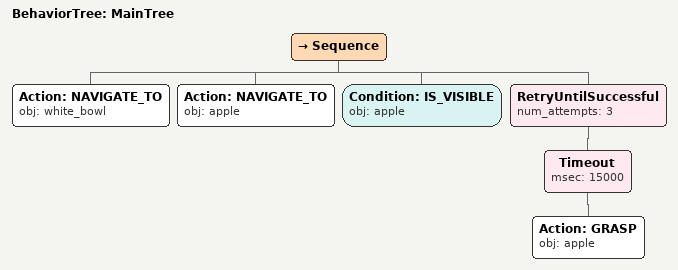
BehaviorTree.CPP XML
<root main_tree_to_execute="MainTree">
  <BehaviorTree ID="MainTree">
    <Sequence>
      <!-- Navigate to white_bowl -->
      <Action ID="NAVIGATE_TO" obj="white_bowl" />
      <!-- Navigate to apple -->
      <Action ID="NAVIGATE_TO" obj="apple" />
      <!-- Check apple is visible before GRASP -->
      <Condition ID="IS_VISIBLE" obj="apple" />
      <!-- Retry GRASP apple up to 3 attempts -->
      <RetryUntilSuccessful num_attempts="3">
        <!-- Timeout: GRASP apple within 15s -->
        <Timeout msec="15000">
          <!-- Grasp apple -->
          <Action ID="GRASP" obj="apple" />
        </Timeout>
      </RetryUntilSuccessful>
    </Sequence>
  </BehaviorTree>
</root>
